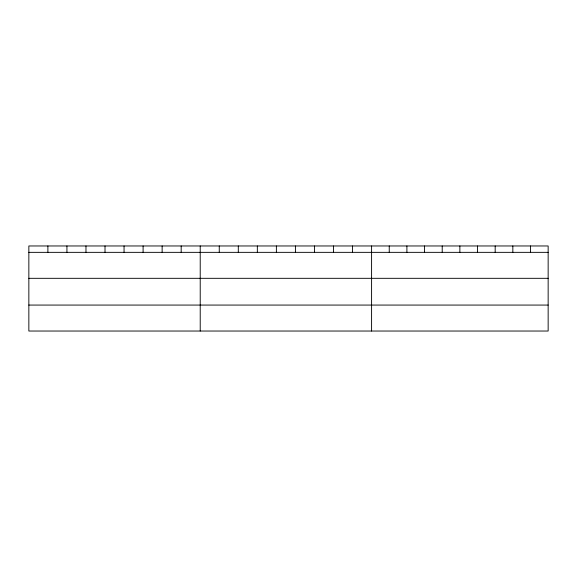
<?xml version="1.0" encoding="UTF-8"?>
<svg xmlns="http://www.w3.org/2000/svg" width="577" height="577" viewBox="0 0 577 577"><rect width="100%" height="100%" fill="white"/><g stroke="black" fill="none" stroke-linecap="round" stroke-linejoin="round"><path stroke-width="0.87" d="M548.15 278.316L548.15 245.968L28.85 245.968L28.85 331.032L548.15 331.032L548.15 278.316L28.85 278.316M28.85 252.351L548.15 252.351M28.85 305.067L548.15 305.067M530.494 245.968L530.494 252.351M512.838 245.968L512.838 252.351M495.181 245.968L495.181 252.351M477.525 245.968L477.525 252.351M459.869 245.968L459.869 252.351M442.213 245.968L442.213 252.351M424.557 245.968L424.557 252.351M406.9 245.968L406.9 252.351M389.244 245.968L389.244 252.351M371.588 245.968L371.588 331.032M352.547 245.968L352.547 252.351M333.506 245.968L333.506 252.351M314.465 245.968L314.465 252.351M295.424 245.968L295.424 252.351M276.383 245.968L276.383 252.351M257.342 245.968L257.342 252.351M238.301 245.968L238.301 252.351M219.26 245.968L219.26 252.351M200.219 245.968L200.219 331.032M181.178 245.968L181.178 252.351M162.137 245.968L162.137 252.351M143.096 245.968L143.096 252.351M124.055 245.968L124.055 252.351M105.014 245.968L105.014 252.351M85.973 245.968L85.973 252.351M66.932 245.968L66.932 252.351M47.891 245.968L47.891 252.351"/></g></svg>
